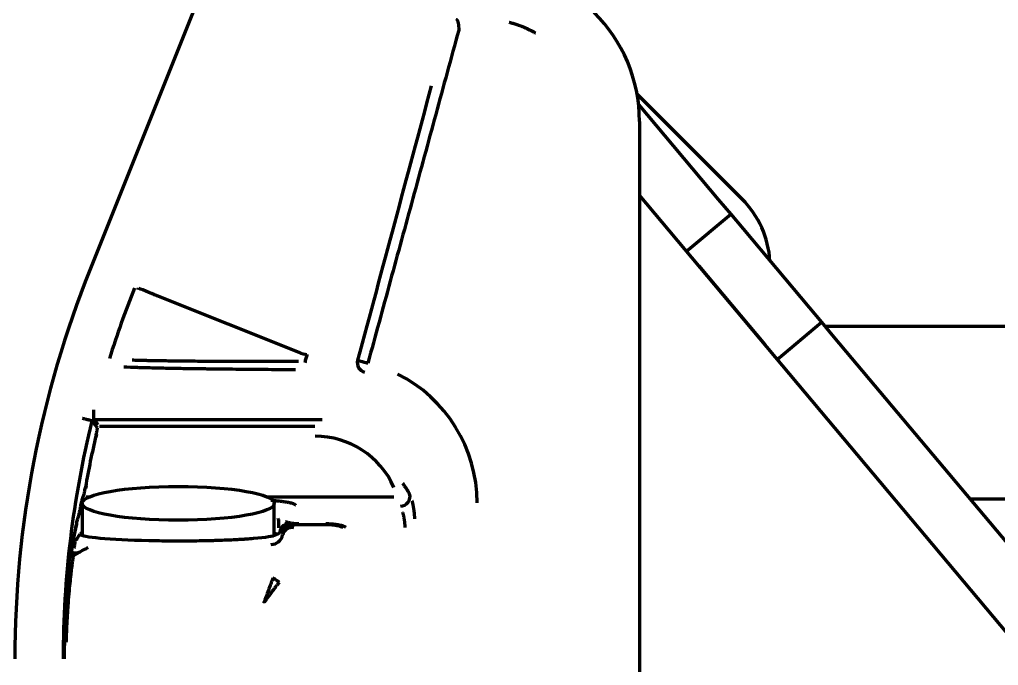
# Model space of a CAD drawing. Header units: inches. Extents: x -3055 to 7244, y 299 to 5591.
# Drawn here: x 2856.1 to 2907, y 5428.7 to 5462.4 of the extents above; entities that cross this region are included whole.
import ezdxf

# ---------------------------------------------------------------- set-up
doc = ezdxf.new("R2010")
doc.units = ezdxf.units.IN

msp = doc.modelspace()

# ---------------------------------------------------------------- linework, layer by layer
at = {"linetype": 'Continuous', "lineweight": 70}
for p, q in [((2865.822, 5464.592), (2859.717, 5449.327)), ((2893.654, 5453.028), (2888.192, 5458.489)), ((2888.27, 5457.951), (2892.422, 5453.004)), ((2888.319, 5457.074), (2888.319, 5385.063)), ((2907.917, 5429.87), (2888.318, 5453.228)), ((2892.422, 5453.004), (2893.064, 5452.238)), ((2890.766, 5450.309), (2893.064, 5452.238)), ((2893.064, 5452.238), (2893.707, 5451.472)), ((2893.707, 5451.472), (2897.145, 5447.375)), ((2891.409, 5449.543), (2894.847, 5445.446)), ((2870.697, 5445.003), (2863.141, 5448.026)), ((2897.145, 5447.375), (2897.788, 5446.609)), ((2895.49, 5444.68), (2897.788, 5446.609)), ((2897.788, 5446.609), (2898.431, 5445.842)), ((2897.952, 5446.413), (2924.363, 5446.413)), ((2898.431, 5445.842), (2913.215, 5428.223)), ((2859.92, 5441.555), (2871.811, 5441.555)), ((2860.131, 5440.679), (2860.034, 5440.702)), ((2871.435, 5441.179), (2860.218, 5441.179)), ((2859.589, 5438.011), (2859.49, 5438.028)), ((2859.319, 5437.182), (2859.319, 5435.516)), ((2859.513, 5437.512), (2859.683, 5437.512)), ((2868.954, 5437.512), (2875.545, 5437.512)), ((2869.319, 5435.516), (2869.319, 5437.182)), ((2905.509, 5437.413), (2915.875, 5437.413)), ((2872, 5436.107), (2872, 5436.063)), ((2859.224, 5435.603), (2859.319, 5435.657)), ((2869.413, 5435.591), (2869.406, 5435.602)), ((2870.117, 5436.063), (2870.166, 5436.063)), ((2872, 5436.063), (2870.216, 5436.063)), ((2858.833, 5435.079), (2858.931, 5434.986)), ((2859.046, 5435.319), (2859.204, 5435.571))]:
    msp.add_line(p, q, dxfattribs=at)
for centre, radius, start, end in [((2890.119, 5449.492), 5, 3.5416, 45), ((2910.319, 5429.086), 54.5, 158.1986, 180), ((2910.319, 5429.086), 51.991, 158.1986, 162.4978), ((2872.372, 5437.211), 7.499, 359.9972, 63.358), ((2910.319, 5429.086), 51.991, 166.2035, 180), ((2910.319, 5429.086), 51.609, 166.993, 170.0221), ((2871.436, 5436.181), 4.498, 24.0059, 90.0091), ((2864.319, 5426.063), 10, 122.7612, 122.9242), ((2910.319, 5429.086), 51.932, 179.0499, 180)]:
    msp.add_arc(centre, radius, start, end, dxfattribs=at)
for centre, major_axis, ratio, start_param, end_param in [((2880.308, 5457.052), (5.672, 5.672), 0.997265, 5.499157, 7.067214), ((2887.343, 5426.747), (264.803, 988.257), 0.017452, 1.542914, 1.557376), ((2862.718, 5448.195), (-0.464, 0.186), 0.00001, 3.564808, 6.265734), ((2870.535, 5445.068), (0.483, -0.129), 0.044565, 5.067822, 6.265715), ((2874.134, 5444.501), (0.301, -0.399), 0.999598, 3.804727, 5.400099), ((2874.134, 5444.501), (0.483, -0.13), 0.013523, 3.159048, 4.825514), ((2875.88, 5437.535), (-0.427, -0.259), 0.996672, 1.026891, 2.873747), ((2870.094, 5435.637), (0.488, 0.11), 0.980935, 1.683565, 2.914946), ((2870.602, 5436.563), (0, -0.5), 0.000006, 5.863051, 6.283192), ((2870.117, 5435.563), (0, 0.501), 0.999097, 0.000003, 1.473687), ((2870.216, 5435.563), (0, 0.501), 0.999028, 0, 1.471684), ((2870.242, 5435.434), (0.5, -0.014), 0.966696, 1.404138, 2.958996), ((2864.349, 5435.587), (-5.131, 0), 0.069756, 0.043327, 0.108267), ((2864.319, 5435.587), (5.1, 0), 0.069927, 3.25023, 4.486596), ((2864.319, 5435.587), (5.1, 0), 0.069927, 5.586769, 6.174554), ((2869.144, 5435.661), (0.427, -0.451), 0.999829, 5.524595, 6.891653), ((2864.288, 5435.587), (-5.131, 0), 0.069756, 3.033332, 3.100369), ((2858.877, 5434.681), (-0.0989, 0.0148), 0.918409, 0.044134, 1.971535), ((2858.494, 5429.946), (-0.1, 0.0017), 0.000004, 4.712397, 6.26578)]:
    msp.add_ellipse(centre, major_axis=major_axis, ratio=ratio, start_param=start_param, end_param=end_param, dxfattribs=at)
msp.add_ellipse((2864.319, 5437.182), major_axis=(5, 0), ratio=0.176327, dxfattribs=at)
for points, weights in [([(2878.796, 5462.375), (2878.868, 5462.36), (2878.918, 5462.13), (2878.915, 5461.829)], [1.18252508315, 0.939158305618, 0.939158305618, 1.18252508315]), ([(2858.883, 5434.457), (2858.802, 5434.405), (2858.719, 5434.455), (2858.729, 5434.552)], [1.39783492335, 0.867388358882, 0.867388358882, 1.39783492335])]:
    msp.add_rational_spline(points, weights, degree=3, dxfattribs=at)
for points, degree, knots in [([(2882.912, 5461.665), (2882.901, 5461.671), (2882.88, 5461.683), (2882.848, 5461.701), (2882.816, 5461.719), (2882.783, 5461.737), (2882.751, 5461.754), (2882.718, 5461.772), (2882.685, 5461.789), (2882.652, 5461.806), (2882.619, 5461.822), (2882.585, 5461.839), (2882.552, 5461.855), (2882.518, 5461.871), (2882.484, 5461.887), (2882.45, 5461.903), (2882.416, 5461.918), (2882.381, 5461.933), (2882.347, 5461.948), (2882.312, 5461.963), (2882.277, 5461.978), (2882.242, 5461.992), (2882.207, 5462.006), (2882.172, 5462.02), (2882.137, 5462.034), (2882.101, 5462.047), (2882.066, 5462.06), (2882.03, 5462.073), (2881.994, 5462.086), (2881.958, 5462.098), (2881.922, 5462.11), (2881.885, 5462.122), (2881.849, 5462.134), (2881.813, 5462.145), (2881.776, 5462.157), (2881.739, 5462.168), (2881.702, 5462.178), (2881.665, 5462.189), (2881.628, 5462.199), (2881.591, 5462.209), (2881.566, 5462.216), (2881.553, 5462.219), (2881.553, 5462.219)], 3, [0, 0, 0, 0, 0.024984, 0.050005, 0.075063, 0.100157, 0.125287, 0.150454, 0.175656, 0.200893, 0.226166, 0.251473, 0.276815, 0.302192, 0.327602, 0.353046, 0.378524, 0.404035, 0.429579, 0.455156, 0.480765, 0.506407, 0.53208, 0.557785, 0.583522, 0.60929, 0.63509, 0.660921, 0.686785, 0.712681, 0.738609, 0.76457, 0.790563, 0.816588, 0.842646, 0.868736, 0.894859, 0.921015, 0.947204, 0.973425, 0.99968, 1, 1, 1, 1]), ([(2862.23, 5448.322), (2862.234, 5448.332), (2862.238, 5448.341), (2862.246, 5448.361), (2862.25, 5448.371), (2862.253, 5448.381)], 3, [0, 0, 0, 0, 0.502213, 0.502213, 1, 1, 1, 1]), ([(2863.117, 5447.967), (2863.121, 5447.977), (2863.125, 5447.987), (2863.133, 5448.006), (2863.137, 5448.016), (2863.141, 5448.026)], 3, [0, 0, 0, 0, 0.502213, 0.502213, 1, 1, 1, 1]), ([(2871.017, 5444.939), (2870.998, 5444.866), (2870.979, 5444.793), (2870.94, 5444.648), (2870.92, 5444.575), (2870.901, 5444.503)], 3, [0, 0, 0, 0, 0.501162, 0.501162, 1, 1, 1, 1]), ([(2870.418, 5444.132), (2869.931, 5444.135), (2869.456, 5444.138), (2868.529, 5444.146), (2868.077, 5444.15), (2867.197, 5444.159), (2866.768, 5444.163), (2866.248, 5444.17), (2866.093, 5444.172), (2865.939, 5444.174), (2865.837, 5444.175), (2865.787, 5444.176), (2865.535, 5444.18), (2865.338, 5444.182), (2864.761, 5444.191), (2864.396, 5444.197), (2863.704, 5444.21), (2863.377, 5444.217), (2862.916, 5444.228), (2862.767, 5444.231), (2862.552, 5444.237), (2862.481, 5444.239), (2862.377, 5444.242), (2862.343, 5444.243), (2862.275, 5444.245), (2862.241, 5444.246), (2861.942, 5444.254), (2861.7, 5444.262), (2861.482, 5444.27)], 3, [0, 0, 0, 0, 0.125, 0.125, 0.25, 0.25, 0.375, 0.375, 0.40625, 0.421875, 0.421875, 0.4375, 0.4375, 0.5, 0.5, 0.625, 0.625, 0.75, 0.75, 0.8125, 0.8125, 0.84375, 0.84375, 0.859375, 0.859375, 0.875, 0.875, 1, 1, 1, 1]), ([(2870.58, 5444.569), (2870.109, 5444.567), (2869.648, 5444.566), (2868.75, 5444.565), (2868.312, 5444.565), (2867.459, 5444.566), (2867.044, 5444.567), (2866.539, 5444.569), (2866.389, 5444.569), (2866.24, 5444.57), (2866.141, 5444.571), (2866.092, 5444.571), (2865.848, 5444.572), (2865.657, 5444.573), (2865.098, 5444.578), (2864.744, 5444.581), (2864.073, 5444.588), (2863.756, 5444.592), (2863.308, 5444.6), (2863.164, 5444.602), (2862.955, 5444.606), (2862.886, 5444.607), (2862.752, 5444.61), (2862.686, 5444.611), (2862.557, 5444.614), (2862.494, 5444.616), (2862.37, 5444.619), (2862.31, 5444.62), (2862.134, 5444.625), (2862.022, 5444.628), (2861.916, 5444.631)], 3, [0, 0, 0, 0, 0.125, 0.125, 0.25, 0.25, 0.375, 0.375, 0.40625, 0.421875, 0.421875, 0.4375, 0.4375, 0.5, 0.5, 0.625, 0.625, 0.75, 0.75, 0.8125, 0.8125, 0.84375, 0.84375, 0.875, 0.875, 0.90625, 0.90625, 0.9375, 0.9375, 1, 1, 1, 1]), ([(2859.909, 5442.055), (2859.909, 5442.047), (2859.909, 5442.039), (2859.909, 5442.023), (2859.909, 5442.014), (2859.91, 5441.99), (2859.91, 5441.974), (2859.91, 5441.927), (2859.911, 5441.896), (2859.911, 5441.851), (2859.912, 5441.836), (2859.912, 5441.807), (2859.913, 5441.78), (2859.913, 5441.754), (2859.913, 5441.728), (2859.914, 5441.716), (2859.914, 5441.681), (2859.915, 5441.661), (2859.915, 5441.633), (2859.915, 5441.625), (2859.916, 5441.609), (2859.916, 5441.602), (2859.916, 5441.583), (2859.917, 5441.573), (2859.917, 5441.563), (2859.917, 5441.56), (2859.917, 5441.556), (2859.917, 5441.555), (2859.917, 5441.555)], 3, [0, 0, 0, 0, 0.03125, 0.03125, 0.0625, 0.0625, 0.125, 0.125, 0.25, 0.25, 0.3125, 0.3125, 0.375, 0.4375, 0.4375, 0.5, 0.5, 0.625, 0.625, 0.6875, 0.6875, 0.75, 0.75, 0.875, 0.875, 0.9375, 0.9375, 1, 1, 1, 1]), ([(2859.344, 5441.613), (2859.352, 5441.611), (2859.359, 5441.609), (2859.375, 5441.605), (2859.383, 5441.603), (2859.406, 5441.597), (2859.422, 5441.593), (2859.468, 5441.581), (2859.498, 5441.573), (2859.556, 5441.558), (2859.584, 5441.55), (2859.623, 5441.54), (2859.635, 5441.537), (2859.66, 5441.53), (2859.671, 5441.527), (2859.705, 5441.518), (2859.725, 5441.513), (2859.751, 5441.506), (2859.76, 5441.503), (2859.775, 5441.499), (2859.782, 5441.497), (2859.8, 5441.492), (2859.81, 5441.49), (2859.82, 5441.487), (2859.822, 5441.486), (2859.826, 5441.485), (2859.827, 5441.485), (2859.827, 5441.485)], 3, [0, 0, 0, 0, 0.03125, 0.03125, 0.0625, 0.0625, 0.125, 0.125, 0.25, 0.25, 0.375, 0.375, 0.4375, 0.4375, 0.5, 0.5, 0.625, 0.625, 0.6875, 0.6875, 0.75, 0.75, 0.875, 0.875, 0.9375, 0.9375, 1, 1, 1, 1]), ([(2860.123, 5441.11), (2860.098, 5441.141), (2860.073, 5441.171), (2860.023, 5441.233), (2859.999, 5441.263), (2859.949, 5441.325), (2859.925, 5441.357), (2859.876, 5441.42), (2859.851, 5441.453), (2859.827, 5441.485)], 3, [0, 0, 0, 0, 0.25, 0.25, 0.5, 0.5, 0.75, 0.75, 1, 1, 1, 1]), ([(2860.034, 5440.702), (2860.038, 5440.719), (2860.046, 5440.754), (2860.058, 5440.806), (2860.07, 5440.859), (2860.082, 5440.914), (2860.094, 5440.967), (2860.105, 5441.019), (2860.115, 5441.064), (2860.12, 5441.094), (2860.121, 5441.102), (2860.121, 5441.102), (2860.121, 5441.102)], 3, [0, 0, 0, 0, 0.111105, 0.222209, 0.333314, 0.444418, 0.555523, 0.666628, 0.777732, 0.888837, 0.999941, 1, 1, 1, 1]), ([(2859.342, 5437.452), (2859.348, 5437.467), (2859.354, 5437.482), (2859.367, 5437.511), (2859.373, 5437.526), (2859.385, 5437.555), (2859.391, 5437.569), (2859.402, 5437.597), (2859.408, 5437.611), (2859.414, 5437.625)], 3, [0, 0, 0, 0, 0.25, 0.25, 0.5, 0.5, 0.75, 0.75, 1, 1, 1, 1]), ([(2859.415, 5437.629), (2859.415, 5437.629), (2859.415, 5437.629), (2859.415, 5437.63), (2859.417, 5437.635), (2859.421, 5437.651), (2859.426, 5437.678), (2859.434, 5437.717), (2859.444, 5437.772), (2859.457, 5437.844), (2859.473, 5437.932), (2859.484, 5437.995), (2859.49, 5438.028)], 3, [0, 0, 0, 0, 0.000048, 0.000048, 0.125042, 0.250036, 0.37503, 0.500024, 0.625018, 0.750012, 0.875006, 1, 1, 1, 1]), ([(2859.141, 5436.537), (2859.142, 5436.541), (2859.145, 5436.551), (2859.15, 5436.573), (2859.158, 5436.604), (2859.166, 5436.644), (2859.177, 5436.695), (2859.189, 5436.756), (2859.204, 5436.826), (2859.219, 5436.905), (2859.237, 5436.992), (2859.256, 5437.086), (2859.277, 5437.184), (2859.297, 5437.276), (2859.314, 5437.351), (2859.327, 5437.404), (2859.337, 5437.439), (2859.341, 5437.453), (2859.343, 5437.457), (2859.343, 5437.457), (2859.343, 5437.458)], 3, [0, 0, 0, 0, 0.062495, 0.12499, 0.187484, 0.249979, 0.312474, 0.374969, 0.437464, 0.499959, 0.562453, 0.624948, 0.687443, 0.749938, 0.812433, 0.874927, 0.937422, 0.999917, 0.999917, 1, 1, 1, 1]), ([(2869.13, 5437.348), (2869.215, 5437.34), (2869.633, 5437.299), (2870.116, 5437.224), (2870.387, 5437.145), (2870.413, 5437.104)], 2, [0, 0, 0, 0.073395, 0.382263, 0.691132, 1, 1, 1]), ([(2876.628, 5436.374), (2876.628, 5436.381), (2876.627, 5436.396), (2876.626, 5436.418), (2876.625, 5436.44), (2876.624, 5436.461), (2876.623, 5436.483), (2876.622, 5436.503), (2876.621, 5436.524), (2876.619, 5436.544), (2876.618, 5436.564), (2876.616, 5436.584), (2876.615, 5436.604), (2876.613, 5436.623), (2876.611, 5436.642), (2876.609, 5436.661), (2876.608, 5436.679), (2876.606, 5436.697), (2876.604, 5436.715), (2876.602, 5436.733), (2876.6, 5436.75), (2876.598, 5436.767), (2876.595, 5436.784), (2876.593, 5436.801), (2876.591, 5436.817), (2876.589, 5436.833), (2876.587, 5436.849), (2876.584, 5436.865), (2876.582, 5436.88), (2876.58, 5436.896), (2876.577, 5436.911), (2876.575, 5436.925), (2876.573, 5436.94), (2876.57, 5436.954), (2876.568, 5436.968), (2876.565, 5436.982), (2876.563, 5436.996), (2876.56, 5437.009), (2876.558, 5437.022), (2876.556, 5437.035), (2876.553, 5437.048), (2876.551, 5437.061), (2876.548, 5437.073), (2876.546, 5437.085), (2876.543, 5437.097), (2876.541, 5437.109), (2876.538, 5437.121), (2876.536, 5437.132), (2876.533, 5437.143), (2876.531, 5437.154), (2876.528, 5437.165), (2876.526, 5437.176), (2876.523, 5437.186), (2876.521, 5437.196), (2876.519, 5437.206), (2876.516, 5437.216), (2876.514, 5437.226), (2876.511, 5437.236), (2876.509, 5437.245), (2876.505, 5437.263), (2876.5, 5437.279), (2876.497, 5437.292), (2876.496, 5437.294)], 3, [0, 0, 0, 0, 0.01933, 0.03855, 0.05766, 0.076661, 0.095553, 0.114335, 0.133008, 0.151571, 0.170025, 0.18837, 0.206606, 0.224733, 0.242752, 0.260662, 0.278463, 0.296157, 0.313742, 0.331219, 0.348588, 0.365849, 0.383002, 0.400048, 0.416986, 0.433816, 0.450539, 0.467155, 0.483663, 0.500064, 0.516357, 0.532544, 0.548623, 0.564596, 0.580461, 0.59622, 0.611872, 0.627417, 0.642856, 0.658188, 0.673414, 0.688533, 0.703545, 0.718452, 0.733252, 0.747946, 0.762534, 0.777015, 0.791391, 0.80566, 0.819824, 0.833882, 0.847833, 0.861679, 0.875419, 0.889054, 0.902582, 0.916005, 0.929322, 0.942534, 0.990751, 1, 1, 1, 1]), ([(2876.128, 5435.925), (2876.127, 5435.939), (2876.126, 5435.968), (2876.124, 5436.01), (2876.121, 5436.053), (2876.118, 5436.095), (2876.114, 5436.138), (2876.109, 5436.181), (2876.104, 5436.224), (2876.099, 5436.267), (2876.093, 5436.309), (2876.086, 5436.354), (2876.078, 5436.401), (2876.068, 5436.453), (2876.057, 5436.508), (2876.045, 5436.565), (2876.03, 5436.623), (2876.019, 5436.669), (2876.011, 5436.695), (2876.009, 5436.702)], 3, [0, 0, 0, 0, 0.04305, 0.087212, 0.132486, 0.178874, 0.226377, 0.274994, 0.324728, 0.375578, 0.427546, 0.480632, 0.543095, 0.612699, 0.689444, 0.77333, 0.864358, 0.962528, 1, 1, 1, 1]), ([(2858.893, 5435.356), (2858.913, 5435.48), (2858.953, 5435.716), (2859.011, 5436.026), (2859.065, 5436.279), (2859.096, 5436.399), (2859.11, 5436.441)], 3, [0, 0, 0, 0, 0.249997, 0.499998, 0.749999, 1, 1, 1, 1]), ([(2858.991, 5435.835), (2858.993, 5435.847), (2858.996, 5435.859), (2859.007, 5435.924), (2859.017, 5435.972), (2859.034, 5436.058), (2859.042, 5436.097), (2859.049, 5436.132)], 3, [0, 0, 0, 0, 0.108625, 0.108625, 0.574825, 0.574825, 1, 1, 1, 1]), ([(2869.53, 5436.336), (2869.533, 5436.321), (2869.535, 5436.3), (2869.535, 5436.249), (2869.533, 5436.219), (2869.532, 5436.165), (2869.531, 5436.146), (2869.53, 5436.105), (2869.53, 5436.083), (2869.53, 5436.037), (2869.53, 5436.013), (2869.532, 5435.976), (2869.533, 5435.956), (2869.534, 5435.937), (2869.535, 5435.923), (2869.536, 5435.917), (2869.536, 5435.91)], 3, [0, 0, 0, 0, 0.25, 0.25, 0.5, 0.5, 0.625, 0.625, 0.75, 0.75, 0.875, 0.875, 0.9375, 0.96875, 0.96875, 1, 1, 1, 1]), ([(2870.602, 5436.107), (2870.569, 5436.107), (2870.535, 5436.108), (2870.471, 5436.111), (2870.439, 5436.113), (2870.379, 5436.118), (2870.351, 5436.121), (2870.297, 5436.127), (2870.272, 5436.13), (2870.224, 5436.138), (2870.201, 5436.141), (2870.158, 5436.149), (2870.138, 5436.153), (2870.08, 5436.165), (2870.046, 5436.173), (2869.983, 5436.19), (2869.955, 5436.198), (2869.922, 5436.208), (2869.915, 5436.211), (2869.908, 5436.213)], 3, [0, 0, 0, 0, 0.09463, 0.09463, 0.18926, 0.18926, 0.283889, 0.283889, 0.378519, 0.378519, 0.473149, 0.473149, 0.567779, 0.567779, 0.757038, 0.757038, 0.946298, 0.946298, 1, 1, 1, 1]), ([(2869.931, 5436.1), (2869.958, 5436.091), (2869.987, 5436.083), (2870.034, 5436.072), (2870.05, 5436.069), (2870.083, 5436.065), (2870.1, 5436.063), (2870.117, 5436.063)], 3, [0, 0, 0, 0, 0.5, 0.5, 0.75, 0.75, 1, 1, 1, 1]), ([(2873.04, 5435.943), (2873.04, 5435.943), (2873.003, 5435.958), (2872.93, 5435.984), (2872.816, 5436.018), (2872.697, 5436.046), (2872.582, 5436.066), (2872.475, 5436.081), (2872.384, 5436.09), (2872.316, 5436.096), (2872.267, 5436.099), (2872.236, 5436.101), (2872.203, 5436.102), (2872.167, 5436.104), (2872.128, 5436.105), (2872.087, 5436.106), (2872.044, 5436.107), (2872.015, 5436.107), (2872, 5436.107)], 3, [0, 0, 0, 0, 0.000059, 0.132051, 0.251205, 0.363862, 0.491337, 0.579126, 0.661179, 0.737452, 0.763103, 0.790798, 0.820541, 0.852335, 0.886181, 0.922079, 0.960023, 1, 1, 1, 1]), ([(2869.433, 5435.571), (2869.483, 5435.589), (2869.529, 5435.608), (2869.58, 5435.632), (2869.593, 5435.637)], 2, [0, 0, 0, 0.500233, 0.75035, 1, 1, 1]), ([(2872.906, 5435.917), (2872.906, 5435.917), (2872.866, 5435.934), (2872.783, 5435.965), (2872.646, 5436.002), (2872.538, 5436.023), (2872.465, 5436.034), (2872.429, 5436.039), (2872.392, 5436.043), (2872.355, 5436.047), (2872.317, 5436.051), (2872.279, 5436.054), (2872.24, 5436.056), (2872.201, 5436.059), (2872.161, 5436.06), (2872.121, 5436.062), (2872.081, 5436.063), (2872.041, 5436.063), (2872.013, 5436.063), (2872, 5436.063)], 3, [0, 0, 0, 0, 0.000004, 0.17123, 0.332846, 0.488044, 0.52622, 0.564458, 0.6028, 0.641285, 0.679952, 0.718839, 0.757981, 0.797413, 0.837166, 0.877273, 0.917763, 0.958663, 1, 1, 1, 1]), ([(2858.832, 5435.079), (2858.837, 5435.114), (2858.846, 5435.173), (2858.855, 5435.233), (2858.862, 5435.27), (2858.865, 5435.281), (2858.866, 5435.284), (2858.866, 5435.284), (2858.866, 5435.284)], 3, [0, 0, 0, 0, 0.249874, 0.499749, 0.749623, 0.999497, 0.999497, 1, 1, 1, 1]), ([(2858.866, 5435.281), (2858.871, 5435.294), (2858.875, 5435.306), (2858.884, 5435.331), (2858.889, 5435.343), (2858.893, 5435.355)], 3, [0, 0, 0, 0, 0.5, 0.5, 1, 1, 1, 1]), ([(2858.902, 5435.303), (2858.902, 5435.305), (2858.9, 5435.308), (2858.899, 5435.312), (2858.897, 5435.316), (2858.896, 5435.319), (2858.895, 5435.322), (2858.895, 5435.325), (2858.894, 5435.327), (2858.894, 5435.329), (2858.894, 5435.331), (2858.894, 5435.332), (2858.893, 5435.334), (2858.893, 5435.335), (2858.893, 5435.337), (2858.893, 5435.338), (2858.893, 5435.34), (2858.893, 5435.341), (2858.893, 5435.343), (2858.893, 5435.344), (2858.893, 5435.346), (2858.893, 5435.347), (2858.893, 5435.349), (2858.893, 5435.35), (2858.893, 5435.352), (2858.893, 5435.353), (2858.893, 5435.355), (2858.893, 5435.356), (2858.893, 5435.356)], 3, [0, 0, 0, 0, 0.087775, 0.167542, 0.239322, 0.303148, 0.359064, 0.407136, 0.447472, 0.480253, 0.505822, 0.538406, 0.5705, 0.602112, 0.633252, 0.663928, 0.694152, 0.723932, 0.753281, 0.782208, 0.810726, 0.838848, 0.866586, 0.893953, 0.920963, 0.947631, 0.973971, 1, 1, 1, 1]), ([(2858.903, 5435.302), (2858.904, 5435.3), (2858.905, 5435.297), (2858.908, 5435.293), (2858.909, 5435.292), (2858.912, 5435.287), (2858.914, 5435.285), (2858.918, 5435.281), (2858.92, 5435.28), (2858.924, 5435.277), (2858.925, 5435.276), (2858.93, 5435.273), (2858.933, 5435.272), (2858.939, 5435.269), (2858.941, 5435.269), (2858.949, 5435.267), (2858.953, 5435.266), (2858.962, 5435.266), (2858.966, 5435.266), (2858.977, 5435.268), (2858.984, 5435.27), (2858.996, 5435.275), (2859.001, 5435.278), (2859.006, 5435.281)], 3, [0, 0, 0, 0, 0.015625, 0.015625, 0.03125, 0.03125, 0.0625, 0.0625, 0.09375, 0.09375, 0.125, 0.125, 0.1875, 0.1875, 0.25, 0.25, 0.375, 0.375, 0.5, 0.5, 0.75, 0.75, 1, 1, 1, 1]), ([(2863.177, 5435.239), (2863.365, 5435.236), (2863.553, 5435.234), (2863.934, 5435.23), (2864.126, 5435.229), (2864.319, 5435.229)], 3, [0, 0, 0, 0, 0.5, 0.5, 1, 1, 1, 1]), ([(2864.319, 5435.229), (2864.506, 5435.229), (2864.692, 5435.23), (2865.06, 5435.233), (2865.242, 5435.235), (2865.604, 5435.241), (2865.783, 5435.244), (2866.004, 5435.25), (2866.048, 5435.251), (2866.136, 5435.253), (2866.266, 5435.257), (2866.394, 5435.26), (2866.645, 5435.269), (2866.808, 5435.275), (2867.124, 5435.288), (2867.277, 5435.296), (2867.462, 5435.306), (2867.499, 5435.308), (2867.571, 5435.312), (2867.679, 5435.318), (2867.782, 5435.325), (2867.984, 5435.338), (2868.111, 5435.348), (2868.231, 5435.358)], 3, [0, 0, 0, 0, 0.125, 0.125, 0.25, 0.25, 0.375, 0.375, 0.40625, 0.40625, 0.4375, 0.5, 0.5, 0.625, 0.625, 0.75, 0.75, 0.78125, 0.78125, 0.8125, 0.875, 0.875, 1, 1, 1, 1]), ([(2859.159, 5434.63), (2859.123, 5434.609), (2859.084, 5434.595), (2858.998, 5434.582), (2858.952, 5434.584), (2858.903, 5434.592)], 3, [0, 0, 0, 0, 0.5, 0.5, 1, 1, 1, 1]), ([(2858.909, 5434.474), (2858.907, 5434.473), (2858.907, 5434.475), (2858.905, 5434.486), (2858.905, 5434.494), (2858.903, 5434.525), (2858.903, 5434.555), (2858.903, 5434.592)], 3, [0, 0, 0, 0, 0.25, 0.25, 0.5, 0.5, 1, 1, 1, 1]), ([(2859.159, 5434.629), (2859.232, 5434.674), (2859.308, 5434.716), (2859.466, 5434.797), (2859.548, 5434.836), (2859.633, 5434.872)], 3, [0, 0, 0, 0, 0.5, 0.5, 1, 1, 1, 1]), ([(2858.494, 5429.946), (2858.497, 5430.059), (2858.511, 5430.45), (2858.542, 5431.091), (2858.589, 5431.832), (2858.641, 5432.474), (2858.692, 5433.018), (2858.74, 5433.464), (2858.783, 5433.816), (2858.817, 5434.081), (2858.845, 5434.266), (2858.864, 5434.384), (2858.877, 5434.443), (2858.882, 5434.456), (2858.883, 5434.457)], 3, [0, 0, 0, 0, 0.055778, 0.193635, 0.31794, 0.429921, 0.530786, 0.62174, 0.70352, 0.777177, 0.843619, 0.903584, 0.957821, 1, 1, 1, 1]), ([(2869.565, 5433.063), (2869.549, 5433.042), (2869.517, 5433), (2869.47, 5432.939), (2869.423, 5432.878), (2869.378, 5432.819), (2869.335, 5432.762), (2869.292, 5432.706), (2869.251, 5432.652), (2869.211, 5432.6), (2869.172, 5432.549), (2869.135, 5432.499), (2869.099, 5432.451), (2869.064, 5432.405), (2869.03, 5432.36), (2868.998, 5432.316), (2868.967, 5432.274), (2868.937, 5432.234), (2868.909, 5432.195), (2868.882, 5432.158), (2868.856, 5432.123), (2868.832, 5432.088), (2868.809, 5432.056), (2868.787, 5432.025), (2868.773, 5432.005), (2868.766, 5431.995)], 3, [0, 0, 0, 0, 0.060363, 0.11919, 0.17648, 0.232235, 0.286453, 0.339136, 0.390282, 0.439894, 0.48797, 0.53451, 0.579516, 0.622988, 0.664925, 0.705328, 0.744197, 0.781533, 0.817336, 0.851607, 0.884346, 0.915554, 0.945232, 0.97338, 1, 1, 1, 1]), ([(2869.248, 5433.294), (2869.208, 5433.189), (2869.168, 5433.083), (2869.09, 5432.869), (2869.051, 5432.761), (2868.972, 5432.544), (2868.933, 5432.434), (2868.852, 5432.215), (2868.811, 5432.105), (2868.769, 5431.995)], 3, [0, 0, 0, 0, 0.25, 0.25, 0.5, 0.5, 0.75, 0.75, 1, 1, 1, 1]), ([(2869.567, 5433.063), (2869.544, 5433.084), (2869.519, 5433.105), (2869.467, 5433.147), (2869.44, 5433.168), (2869.385, 5433.207), (2869.357, 5433.226), (2869.302, 5433.262), (2869.274, 5433.279), (2869.248, 5433.294)], 3, [0, 0, 0, 0, 0.25, 0.25, 0.5, 0.5, 0.75, 0.75, 1, 1, 1, 1])]:
    msp.add_open_spline(points, degree=degree, knots=knots, dxfattribs=at)
for points in [[(2878.915, 5461.829), (2878.513, 5460.355), (2877.713, 5457.421), (2876.525, 5453.063), (2875.349, 5448.747), (2874.573, 5445.898), (2874.186, 5444.48)], [(2860.152, 5441.263), (2860.075, 5441.361), (2859.999, 5441.458), (2859.923, 5441.555)], [(2876.361, 5437.673), (2876.326, 5437.734), (2876.253, 5437.856), (2876.132, 5438.038), (2876.046, 5438.156), (2876.002, 5438.214)], [(2859.11, 5436.441), (2859.12, 5436.473), (2859.13, 5436.505), (2859.141, 5436.537)], [(2869.53, 5436.336), (2869.527, 5436.354), (2869.523, 5436.371), (2869.52, 5436.389)], [(2859.204, 5435.599), (2859.211, 5435.589), (2859.217, 5435.579), (2859.223, 5435.57)], [(2869.395, 5435.612), (2869.399, 5435.609), (2869.403, 5435.605), (2869.406, 5435.602)], [(2869.414, 5435.57), (2869.42, 5435.58), (2869.427, 5435.589), (2869.433, 5435.599)], [(2858.811, 5434.929), (2858.815, 5434.954), (2858.822, 5435.004), (2858.829, 5435.054), (2858.832, 5435.079)], [(2858.931, 5434.986), (2858.936, 5435.018), (2858.945, 5435.071), (2858.955, 5435.126), (2858.962, 5435.16), (2858.965, 5435.17), (2858.966, 5435.173)], [(2859.046, 5435.319), (2859.039, 5435.306), (2859.026, 5435.294), (2859.006, 5435.281)], [(2858.755, 5434.568), (2858.756, 5434.569), (2858.757, 5434.573), (2858.761, 5434.59), (2858.766, 5434.617), (2858.772, 5434.652), (2858.776, 5434.678), (2858.778, 5434.692)], [(2858.778, 5434.692), (2858.781, 5434.716), (2858.789, 5434.766), (2858.8, 5434.846), (2858.808, 5434.902), (2858.811, 5434.929)], [(2858.907, 5434.473), (2858.99, 5434.526), (2859.074, 5434.578), (2859.159, 5434.629)], [(2858.911, 5434.838), (2858.914, 5434.863), (2858.921, 5434.913), (2858.928, 5434.962), (2858.931, 5434.986)], [(2858.394, 5429.947), (2858.399, 5430.237), (2858.413, 5430.789), (2858.445, 5431.532), (2858.484, 5432.191), (2858.526, 5432.762), (2858.568, 5433.247), (2858.607, 5433.646), (2858.642, 5433.961), (2858.671, 5434.2), (2858.694, 5434.369), (2858.711, 5434.478), (2858.723, 5434.538), (2858.728, 5434.551), (2858.729, 5434.552)]]:
    msp.add_open_spline(points, degree=3, dxfattribs=at)

doc.saveas('drawing.dxf')
